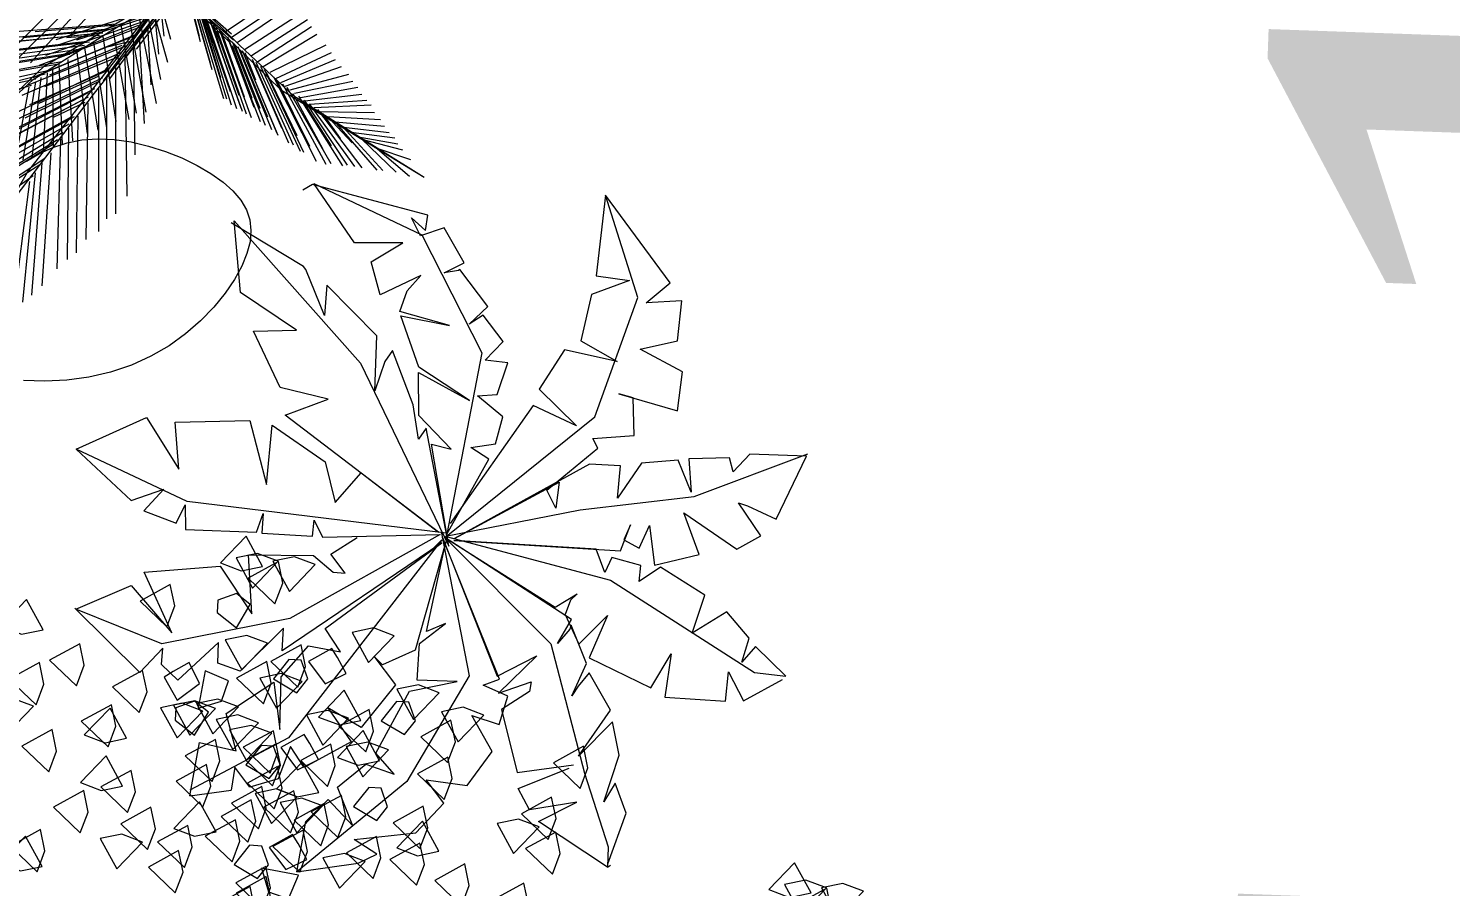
# Model space of a CAD drawing. Header units: metres. Extents: x 2 to 659295185, y -28 to 1124222152.
# Drawn here: x 658249.57 to 658250.315, y 1124154.605 to 1124155.054 of the extents above; entities that cross this region are included whole.
import ezdxf

# ---------------------------------------------------------------- set-up
doc = ezdxf.new("R2010")
doc.units = ezdxf.units.M
doc.header["$MEASUREMENT"] = 0
doc.linetypes.add('0', pattern=[0])
doc.layers.get('0').update_dxf_attribs({"linetype": 'CONTINUOUS'})
doc.layers.add('DPIC_Cotas', color=7, linetype='CONTINUOUS')
doc.layers.add('DPIC_Poligonal P1', color=7, linetype='CONTINUOUS', lineweight=50, true_color=0x46387c)
doc.styles.add('TextBookAntig', font='ANTQUAB.TTF', dxfattribs={"height": 3})

# ---------------------------------------------------------------- blocks, each defined once
blk = doc.blocks.new('JUNIPER1')
at = {"color": 104, "linetype": 'Continuous', "lineweight": 0}
for p, q in [((0.1097, -0.0181), (0.1533, 0.1193)), ((0.126, -0.0208), (0.1681, 0.1114)), ((0.1412, -0.0221), (0.1836, 0.1122)), ((0.1612, -0.0236), (0.2043, 0.1024)), ((0.1794, -0.0246), (0.2227, 0.1012)), ((0.1969, -0.0265), (0.2376, 0.0954)), ((0.2117, -0.0274), (0.2556, 0.0898)), ((0.2299, -0.0275), (0.2829, 0.0847)), ((0.2463, -0.0308), (0.301, 0.0791)), ((0.259, -0.0307), (0.3159, 0.0733)), ((0.2702, -0.0306), (0.3341, 0.0699)), ((0.2829, -0.0304), (0.3554, 0.0667)), ((0.2939, -0.0301), (0.3703, 0.0609)), ((0.308, -0.0296), (0.3854, 0.0574)), ((0.3191, -0.0292), (0.4003, 0.0516)), ((0.3314, -0.0285), (0.4154, 0.048)), ((0.3422, -0.028), (0.4277, 0.0465)), ((0.3562, -0.0272), (0.4424, 0.0385)), ((0.3746, -0.0258), (0.4606, 0.0351)), ((0.3929, -0.0245), (0.4755, 0.0294)), ((0.4125, -0.0228), (0.4906, 0.0258)), ((0.4309, -0.0211), (0.5059, 0.0244)), ((0.4476, -0.0195), (0.5177, 0.0185)), ((0.458, -0.0184), (0.5328, 0.0149)), ((0.4865, -0.0154), (0.5571, 0.0097)), ((-0.0343, -0.0214), (-0.0318, -0.2283)), ((-0.0343, -0.0214), (-0.0277, -0.144)), ((-0.0299, -0.021), (-0.0209, -0.2482)), ((-0.0223, -0.0098), (-0.0133, -0.2369)), ((-0.0161, -0.0065), (-0.0151, -0.1794)), ((-0.004, -0.0088), (0.1219, -0.0156)), ((0.0061, -0.0158), (0.132, -0.0226)), ((0.0085, -0.0195), (0.1259, -0.0305)), ((0.0142, -0.0154), (0.082, -0.0659)), ((0.024, -0.021), (0.0737, -0.0595)), ((0.0247, -0.0165), (0.1348, -0.0958)), ((0.0292, -0.0189), (0.1244, -0.0873)), ((0.0324, -0.0173), (0.1891, -0.1267)), ((0.0402, -0.0181), (0.194, -0.1232)), ((0.0422, -0.0165), (0.1589, -0.098)), ((0.0504, -0.0191), (0.2091, -0.1267)), ((0.059, -0.02), (0.2216, -0.1261)), ((0.0641, -0.0261), (0.1911, -0.1071)), ((0.0697, -0.0204), (0.228, -0.1195)), ((0.071, -0.0212), (0.2342, -0.1233)), ((0.0731, -0.0214), (0.18, -0.0898)), ((0.0821, -0.0234), (0.1225, -0.0534)), ((0.0864, -0.0227), (0.2435, -0.1228)), ((0.0965, -0.0235), (0.2559, -0.1221)), ((0.1023, -0.024), (0.2198, -0.0984)), ((0.1185, -0.0253), (0.2749, -0.1168)), ((0.12, -0.025), (0.2473, -0.1024)), ((0.132, -0.0263), (0.2874, -0.1162)), ((0.1376, -0.0277), (0.258, -0.0965)), ((0.1471, -0.0273), (0.3029, -0.1154)), ((0.1588, -0.028), (0.3153, -0.1147)), ((0.1655, -0.028), (0.216, -0.0576)), ((0.35, -0.0275), (0.4915, -0.0633)), ((0.3626, -0.0277), (0.4212, -0.045)), ((0.3887, -0.0282), (0.4455, -0.0363)), ((0.3901, -0.0247), (0.5176, -0.0489)), ((0.4097, -0.023), (0.5275, -0.0419)), ((0.455, -0.0187), (0.5505, -0.0276)), ((0.4925, -0.0147), (0.5761, -0.0176)), ((-0.0299, -0.0537), (0.0327, -0.0997)), ((0.0942, -0.0299), (0.2092, -0.1026)), ((0.1371, -0.033), (0.2332, -0.0906)), ((0.1575, -0.032), (0.2805, -0.1007)), ((0.1675, -0.0333), (0.3196, -0.1165)), ((0.1853, -0.0293), (0.3461, -0.1153)), ((0.1879, -0.0322), (0.316, -0.1006)), ((0.195, -0.0297), (0.3556, -0.1127)), ((0.2066, -0.0301), (0.3741, -0.1139)), ((0.2163, -0.0303), (0.3805, -0.1114)), ((0.2234, -0.0322), (0.3497, -0.0936)), ((0.2407, -0.0308), (0.4115, -0.1098)), ((0.2497, -0.0317), (0.3825, -0.0948)), ((0.2631, -0.0307), (0.4308, -0.1023)), ((0.2742, -0.0306), (0.4376, -0.0954)), ((0.2914, -0.0332), (0.4072, -0.0825)), ((0.3034, -0.0298), (0.4587, -0.0845)), ((0.3151, -0.032), (0.4165, -0.0673)), ((0.3176, -0.0293), (0.4655, -0.0777)), ((0.33, -0.0286), (0.4785, -0.0705)), ((-0.0281, -0.0685), (-0.1455, -0.2424)), ((-0.028, -0.082), (-0.1403, -0.2554)), ((-0.1191, -0.0813), (-0.1293, -0.2234)), ((-0.0419, -0.0828), (0.0672, -0.175)), ((-0.0371, -0.0707), (0.0563, -0.1389)), ((-0.0196, -0.0647), (0.0184, -0.103)), ((-0.0196, -0.0833), (0.0322, -0.1377)), ((-0.1585, -0.1119), (-0.1892, -0.3778)), ((-0.1422, -0.0988), (-0.1569, -0.3102)), ((-0.0279, -0.0999), (-0.1427, -0.2797)), ((-0.0257, -0.0874), (-0.1132, -0.2171)), ((-0.0482, -0.1004), (0.09, -0.2179)), ((-0.0195, -0.1078), (0.0585, -0.1953)), ((-0.1816, -0.1314), (-0.2214, -0.4694)), ((-0.0279, -0.115), (-0.1402, -0.3035)), ((-0.0277, -0.1361), (-0.1348, -0.3301)), ((-0.0268, -0.1345), (-0.1309, -0.3226)), ((-0.0348, -0.118), (-0.1202, -0.2672)), ((-0.0276, -0.1398), (-0.0998, -0.2652)), ((-0.0627, -0.1386), (0.071, -0.2576)), ((-0.0545, -0.1207), (0.0844, -0.2443)), ((-0.0201, -0.1338), (0.0961, -0.2638)), ((-0.0765, -0.1603), (-0.2231, -0.2991)), ((-0.0707, -0.1429), (-0.2191, -0.2803)), ((-0.0849, -0.1701), (-0.1998, -0.2802)), ((-0.0739, -0.1488), (-0.1881, -0.2558)), ((-0.0274, -0.1631), (-0.1329, -0.3479)), ((-0.0355, -0.1699), (-0.1119, -0.3059)), ((-0.0689, -0.156), (0.067, -0.2764)), ((-0.0288, -0.1545), (-0.0615, -0.1972)), ((-0.0202, -0.1526), (0.1203, -0.3246)), ((-0.0895, -0.1814), (-0.2296, -0.3184)), ((-0.0809, -0.1738), (-0.2263, -0.3142)), ((-0.083, -0.1817), (-0.1317, -0.2262)), ((-0.0271, -0.181), (-0.1304, -0.3718)), ((-0.0269, -0.1913), (-0.1052, -0.33)), ((-0.0767, -0.1789), (0.0496, -0.2959)), ((-0.0198, -0.1798), (0.1585, -0.3991)), ((-0.0906, -0.2045), (-0.2366, -0.3504)), ((-0.0941, -0.2159), (-0.2366, -0.3631)), ((-0.0947, -0.2061), (-0.2109, -0.3224)), ((-0.0263, -0.22), (-0.1209, -0.4129)), ((-0.0256, -0.2233), (-0.1064, -0.3771)), ((-0.0912, -0.2198), (0.0314, -0.3318)), ((-0.0836, -0.2), (0.0425, -0.3171)), ((-0.0183, -0.2115), (0.1629, -0.4408)), ((-0.0983, -0.2294), (-0.2438, -0.3843)), ((-0.1015, -0.2408), (-0.243, -0.3932)), ((-0.1058, -0.2483), (-0.2136, -0.366)), ((-0.0256, -0.2442), (-0.1183, -0.4368)), ((-0.0266, -0.2531), (-0.0974, -0.4034)), ((-0.0968, -0.2369), (0.0196, -0.3502)), ((-0.0335, -0.2464), (-0.0934, -0.3634)), ((-0.0195, -0.2389), (0.1549, -0.4596)), ((-0.1097, -0.2695), (-0.251, -0.4309)), ((-0.1135, -0.2797), (-0.2252, -0.4043)), ((-0.0248, -0.2712), (-0.1152, -0.4665)), ((-0.1114, -0.2761), (-0.0065, -0.3984)), ((-0.1027, -0.2584), (0.0053, -0.38)), ((-0.019, -0.2658), (0.1581, -0.4894)), ((-0.1165, -0.2961), (-0.2487, -0.4577)), ((-0.12, -0.3094), (-0.2432, -0.4693)), ((-0.1187, -0.3047), (-0.0271, -0.4329)), ((-0.1153, -0.2913), (-0.0176, -0.4131)), ((-0.0295, -0.3028), (-0.1143, -0.4965)), ((-0.024, -0.2922), (-0.1126, -0.4903)), ((-0.0293, -0.2855), (-0.0996, -0.4407)), ((-0.0231, -0.3047), (-0.0537, -0.367)), ((-0.018, -0.3015), (0.1485, -0.5174)), ((-0.1283, -0.3284), (-0.2193, -0.44)), ((-0.1256, -0.333), (-0.0485, -0.4712)), ((-0.1225, -0.3197), (-0.0374, -0.4565)), ((-0.022, -0.3402), (-0.109, -0.5471)), ((-0.0168, -0.3342), (0.1495, -0.5504)), ((-0.1282, -0.3444), (-0.2377, -0.5001)), ((-0.1295, -0.35), (-0.0572, -0.4873)), ((-0.0211, -0.358), (-0.1043, -0.5677)), ((-0.0253, -0.3419), (-0.0945, -0.5069)), ((-0.0168, -0.3649), (0.1443, -0.572)), ((-0.02, -0.379), (-0.1033, -0.6007)), ((-0.0189, -0.3969), (-0.0992, -0.6154)), ((-0.0158, -0.3915), (0.1397, -0.5995)), ((-0.0203, -0.4082), (-0.0808, -0.5772)), ((-0.0134, -0.4253), (0.137, -0.6449)), ((-0.0161, -0.4418), (-0.0928, -0.6749)), ((-0.0153, -0.4522), (0.1324, -0.6724)), ((-0.016, -0.4576), (-0.0778, -0.6369)), ((-0.0134, -0.4761), (0.1271, -0.694)), ((-0.0128, -0.4836), (-0.0805, -0.7188)), ((-0.0117, -0.497), (0.1253, -0.7242))]:
    blk.add_line(p, q, dxfattribs=at)
at = {"color": 100, "linetype": 'Continuous', "lineweight": 0}
blk.add_line((-0.0117, -0.0061), (-0.0087, -0.1578), dxfattribs=at)
for points in [[(-0.1903, -0.712), (-0.1323, -0.3326), (-0.0723, -0.1638), (-0.0041, 0.0147)], [(-0.1903, -0.712), (-0.1314, -0.2984), (-0.0137, 0.0118)], [(0.0715, -1.1438), (-0.0263, -0.4843), (-0.0283, -0.0046)], [(0.0715, -1.1438), (-0.0145, -0.5396), (-0.0194, -0.2779), (-0.0201, -0.0019)], [(0.6008, -0.0017), (0.296, -0.0356), (0.1483, -0.0232), (-0.0096, -0.0064)], [(0.6008, -0.0017), (0.27, -0.042), (-0.004, -0.0135)]]:
    blk.add_lwpolyline(points, dxfattribs=at)
blk = doc.blocks.new('PIEDRA5')
at = {"color": 42, "linetype": '0', "lineweight": 0}
blk.add_lwpolyline([(0.1334, 0.2812), (0.1443, 0.3089), (0.1577, 0.3351), (0.174, 0.3598), (0.1936, 0.3829), (0.2167, 0.4042), (0.2435, 0.4235), (0.2733, 0.4407), (0.3053, 0.4557), (0.3385, 0.4682), (0.3722, 0.4783), (0.4053, 0.4856), (0.4371, 0.4901), (0.4667, 0.4917), (0.4932, 0.4901), (0.5168, 0.4853), (0.5374, 0.4772), (0.5552, 0.4656), (0.5703, 0.4506), (0.5827, 0.4319), (0.5926, 0.4095), (0.6, 0.3833), (0.605, 0.3534), (0.6074, 0.3202), (0.6069, 0.2845), (0.6031, 0.2469), (0.5958, 0.2081), (0.5848, 0.1689), (0.5696, 0.1298), (0.55, 0.0917), (0.5259, 0.055), (0.498, 0.0204), (0.4672, -0.0116), (0.4344, -0.0406), (0.4003, -0.0661)], dxfattribs=at)
blk = doc.blocks.new('ARREGLO8')
at = {"color": 40, "linetype": 'Continuous', "lineweight": 0}
for points in [[(-0.34971, 0.23513), (-0.34725, 0.26092), (-0.36199, 0.25623), (-0.37181, 0.24451)], [(-0.30798, 0.23977), (-0.30553, 0.26556), (-0.32026, 0.26087), (-0.33009, 0.24915)], [(-0.2848, 0.16551), (-0.28235, 0.1913), (-0.29708, 0.18661), (-0.30691, 0.17489)], [(-0.30644, 0.15133), (-0.30398, 0.17712), (-0.31872, 0.17243), (-0.32854, 0.16071)], [(-0.31526, 0.12266), (-0.29806, 0.12266), (-0.30052, 0.14141), (-0.3128, 0.14141), (-0.32017, 0.12969)], [(-0.27682, 0.10183), (-0.27437, 0.12761), (-0.2891, 0.12293), (-0.29893, 0.1112)], [(-0.26497, 0.09589), (-0.26252, 0.12168), (-0.27726, 0.11699), (-0.28708, 0.10527)], [(-0.24128, 0.09589), (-0.23882, 0.12168), (-0.25356, 0.11699), (-0.26338, 0.10527)], [(-0.19981, 0.09589), (-0.19736, 0.12168), (-0.21209, 0.11699), (-0.22192, 0.10527)], [(-0.31612, 0.06431), (-0.29893, 0.05728), (-0.29402, 0.07604), (-0.30875, 0.08307), (-0.31366, 0.07135)], [(-0.26497, 0.05438), (-0.26252, 0.08017), (-0.27726, 0.07548), (-0.28708, 0.06376)], [(-0.2472, 0.05438), (-0.24475, 0.08017), (-0.25948, 0.07548), (-0.26931, 0.06376)], [(-0.23536, 0.05438), (-0.2329, 0.08017), (-0.24764, 0.07548), (-0.25746, 0.06376)], [(-0.21758, 0.05438), (-0.21513, 0.08017), (-0.22986, 0.07548), (-0.23969, 0.06376)], [(-0.28275, 0.03659), (-0.28029, 0.06238), (-0.29503, 0.05769), (-0.30485, 0.04597)], [(-0.27687, 0.04359), (-0.27441, 0.06938), (-0.28915, 0.0647), (-0.29897, 0.05297)], [(-0.29156, 0.04556), (-0.27437, 0.04556), (-0.27682, 0.06431), (-0.2891, 0.06431), (-0.29647, 0.05259)], [(-0.17612, 0.03659), (-0.17366, 0.06238), (-0.1884, 0.05769), (-0.19822, 0.04597)], [(-0.19389, 0.03066), (-0.19143, 0.05645), (-0.20617, 0.05176), (-0.21599, 0.04004)], [(-0.37752, -0.03406), (-0.37507, -0.00827), (-0.3898, -0.01296), (-0.39963, -0.02468)], [(-0.16778, -0.04137), (-0.16532, -0.01558), (-0.18006, -0.02027), (-0.18988, -0.03199)], [(-0.25909, -0.06123), (-0.25664, -0.03544), (-0.27138, -0.04013), (-0.2812, -0.05185)], [(-0.18745, -0.08511), (-0.18499, -0.05932), (-0.19973, -0.06401), (-0.20955, -0.07573)]]:
    blk.add_lwpolyline(points, close=True, dxfattribs=at)
at = {"color": 3, "linetype": 'Continuous', "lineweight": 0}
for points in [[(-0.40878, 0.21305), (-0.40632, 0.23884), (-0.42106, 0.23415), (-0.43088, 0.22242)], [(-0.23675, 0.12236), (-0.22447, 0.09892), (-0.21464, 0.11298), (-0.21956, 0.12705)], [(-0.23184, 0.08251), (-0.21464, 0.08251), (-0.2171, 0.10126), (-0.22938, 0.10126), (-0.23675, 0.08954)], [(-0.2186, -0.03482), (-0.19281, -0.03727), (-0.19749, -0.02254), (-0.20922, -0.01271)], [(-0.12773, -0.04816), (-0.12527, -0.02238), (-0.14001, -0.02706), (-0.14983, -0.03879)], [(-0.22685, -0.06346), (-0.22439, -0.03767), (-0.23913, -0.04235), (-0.24895, -0.05408)], [(-0.31816, -0.08331), (-0.31571, -0.05752), (-0.33044, -0.06221), (-0.34027, -0.07394)], [(-0.24652, -0.1072), (-0.24406, -0.08141), (-0.2588, -0.0861), (-0.26862, -0.09782)]]:
    blk.add_lwpolyline(points, close=True, dxfattribs=at)
at = {"color": 104, "linetype": 'Continuous', "lineweight": 0}
for points in [[(-0.36705, 0.21769), (-0.3646, 0.24348), (-0.37933, 0.23879), (-0.38916, 0.22707)], [(-0.29288, 0.19912), (-0.29042, 0.22491), (-0.30516, 0.22022), (-0.31498, 0.2085)], [(-0.32002, 0.16664), (-0.29423, 0.16418), (-0.29892, 0.17892), (-0.31065, 0.18874)], [(-0.34387, 0.14343), (-0.34142, 0.16922), (-0.35615, 0.16453), (-0.36598, 0.15281)], [(-0.2697, 0.13879), (-0.26724, 0.16458), (-0.28198, 0.15989), (-0.2918, 0.14816)], [(-0.36551, 0.12925), (-0.36305, 0.15504), (-0.37779, 0.15035), (-0.38761, 0.13863)], [(-0.37432, 0.10057), (-0.35713, 0.10057), (-0.35959, 0.11933), (-0.37187, 0.11933), (-0.37924, 0.10761)], [(-0.2564, 0.10126), (-0.23921, 0.09423), (-0.23429, 0.11298), (-0.24903, 0.12002), (-0.25394, 0.10829)], [(-0.34391, 0.09499), (-0.31812, 0.09253), (-0.32281, 0.10727), (-0.33453, 0.1171)], [(-0.20525, 0.09133), (-0.2028, 0.11712), (-0.21753, 0.11243), (-0.22736, 0.10071)], [(-0.18748, 0.09133), (-0.18502, 0.11712), (-0.19976, 0.11243), (-0.20959, 0.10071)], [(-0.33589, 0.07974), (-0.33344, 0.10553), (-0.34817, 0.10084), (-0.358, 0.08912)], [(-0.30035, 0.07381), (-0.29789, 0.0996), (-0.31263, 0.09491), (-0.32245, 0.08319)], [(-0.25888, 0.07381), (-0.25643, 0.0996), (-0.27116, 0.09491), (-0.28099, 0.08319)], [(-0.30017, 0.07532), (-0.27438, 0.07287), (-0.27907, 0.0876), (-0.29079, 0.09743)], [(-0.35783, 0.06717), (-0.33204, 0.06472), (-0.33673, 0.07946), (-0.34845, 0.08928)], [(-0.37519, 0.04223), (-0.358, 0.03519), (-0.35308, 0.05395), (-0.36782, 0.06098), (-0.37273, 0.04926)], [(-0.23407, 0.03627), (-0.20828, 0.03381), (-0.21297, 0.04855), (-0.22469, 0.05837)], [(-0.34182, 0.0145), (-0.33936, 0.04029), (-0.3541, 0.0356), (-0.36392, 0.02388)], [(-0.35063, 0.02347), (-0.33344, 0.02347), (-0.33589, 0.04223), (-0.34817, 0.04223), (-0.35554, 0.03051)], [(-0.23519, 0.0145), (-0.23273, 0.04029), (-0.24747, 0.0356), (-0.25729, 0.02388)], [(-0.25296, 0.00857), (-0.2505, 0.03436), (-0.26524, 0.02967), (-0.27506, 0.01795)], [(-0.3178, 0.00289), (-0.31534, 0.02868), (-0.33008, 0.02399), (-0.33991, 0.01227)], [(-0.18779, 0.00264), (-0.18534, 0.02843), (-0.20008, 0.02374), (-0.2099, 0.01202)], [(-0.19937, -0.02428), (-0.19692, 0.00151), (-0.21165, -0.00318), (-0.22148, -0.0149)], [(-0.13969, -0.04409), (-0.1139, -0.04654), (-0.11859, -0.03181), (-0.13032, -0.02198)], [(-0.3996, -0.05336), (-0.37381, -0.05582), (-0.3785, -0.04108), (-0.39022, -0.03126)], [(-0.24644, -0.05336), (-0.22065, -0.05582), (-0.22534, -0.04108), (-0.23706, -0.03126)], [(-0.2187, -0.12112), (-0.21625, -0.09533), (-0.23098, -0.10002), (-0.24081, -0.11174)], [(-0.26965, -0.14608), (-0.24386, -0.14854), (-0.24855, -0.1338), (-0.26027, -0.12398)]]:
    blk.add_lwpolyline(points, close=True, dxfattribs=at)
at = {"color": 213, "linetype": 'Continuous', "lineweight": 0}
for points in [[(-0.34172, 0.23067), (-0.36751, 0.23312), (-0.36282, 0.21838), (-0.3511, 0.20856)], [(-0.37885, 0.15185), (-0.40464, 0.15431), (-0.39995, 0.13957), (-0.38823, 0.12975)], [(-0.24735, 0.15031), (-0.27313, 0.15277), (-0.26845, 0.13803), (-0.25672, 0.1282)], [(-0.3718, 0.11769), (-0.39759, 0.12015), (-0.3929, 0.10541), (-0.38118, 0.09559)], [(-0.31851, 0.11477), (-0.3443, 0.11722), (-0.33961, 0.10249), (-0.32789, 0.09266)], [(-0.25921, 0.10292), (-0.285, 0.10537), (-0.28031, 0.09064), (-0.26858, 0.08081)], [(-0.31851, 0.07922), (-0.3443, 0.08168), (-0.33961, 0.06694), (-0.32789, 0.05712)], [(-0.25328, 0.08515), (-0.27907, 0.0876), (-0.27438, 0.07287), (-0.26265, 0.06304)], [(-0.38349, 0.06841), (-0.40928, 0.07086), (-0.40459, 0.05613), (-0.39287, 0.0463)], [(-0.31851, 0.03776), (-0.3443, 0.04021), (-0.33961, 0.02547), (-0.32789, 0.01565)], [(-0.277, 0.04368), (-0.30279, 0.04614), (-0.2981, 0.0314), (-0.28638, 0.02157)], [(-0.277, 0.03183), (-0.30279, 0.03429), (-0.2981, 0.01955), (-0.28638, 0.00973)], [(-0.16139, 0.01994), (-0.18718, 0.0224), (-0.18249, 0.00766), (-0.17077, -0.00216)], [(-0.277, 0.01406), (-0.30279, 0.01652), (-0.2981, 0.00178), (-0.28638, -0.00805)], [(-0.32444, 0.00221), (-0.35023, 0.00467), (-0.34554, -0.01007), (-0.33382, -0.01989)], [(-0.30803, -0.01744), (-0.28459, -0.00516), (-0.29865, 0.00467), (-0.31272, -0.00024)], [(-0.26621, 0.00217), (-0.292, 0.00462), (-0.28731, -0.01011), (-0.27559, -0.01994)], [(-0.26818, -0.01252), (-0.26818, 0.00467), (-0.28693, 0.00221), (-0.28693, -0.01007), (-0.27521, -0.01744)], [(-0.38813, -0.00577), (-0.41392, -0.00331), (-0.40923, -0.01805), (-0.39751, -0.02787)], [(-0.25921, -0.00371), (-0.285, -0.00126), (-0.28031, -0.01599), (-0.26858, -0.02582)], [(-0.34527, -0.03622), (-0.34527, -0.01903), (-0.36403, -0.02148), (-0.36403, -0.03376), (-0.35231, -0.04113)], [(-0.28693, -0.03709), (-0.2799, -0.01989), (-0.29865, -0.01498), (-0.30569, -0.02972), (-0.29397, -0.03463)], [(-0.37395, -0.0274), (-0.39974, -0.02495), (-0.39505, -0.03968), (-0.38333, -0.04951)], [(-0.18856, -0.09849), (-0.21435, -0.09603), (-0.20966, -0.11077), (-0.19794, -0.12059)]]:
    blk.add_lwpolyline(points, close=True, dxfattribs=at)

msp = doc.modelspace()

# ---------------------------------------------------------------- linework, layer by layer
at = {"layer": 'DPIC_Poligonal P1', "color": 3, "lineweight": 0}
for p, q in [((658249.71891, 1124154.9726), (658249.7139, 1124154.96967)), ((658249.77936, 1124154.9565), (658249.71891, 1124154.9726)), ((658249.74086, 1124154.94211), (658249.71968, 1124154.97318)), ((658249.71968, 1124154.97318), (658249.77626, 1124154.94629)), ((658249.87238, 1124154.96707), (658249.86741, 1124154.92469)), ((658249.90633, 1124154.92107), (658249.87238, 1124154.96707)), ((658249.88927, 1124154.91336), (658249.87238, 1124154.96707)), ((658249.68113, 1124154.91598), (658249.67785, 1124154.95365)), ((658249.67785, 1124154.95365), (658249.7441, 1124154.87909)), ((658249.77072, 1124154.95518), (658249.77813, 1124154.94859)), ((658249.77549, 1124154.94571), (658249.77072, 1124154.95518)), ((658249.77813, 1124154.94859), (658249.77936, 1124154.9565)), ((658249.71413, 1124154.92968), (658249.67632, 1124154.95248)), ((658249.78796, 1124154.94994), (658249.77549, 1124154.94571)), ((658249.77626, 1124154.94629), (658249.80753, 1124154.88447)), ((658249.79828, 1124154.93158), (658249.78796, 1124154.94994)), ((658249.76617, 1124154.94212), (658249.74086, 1124154.94211)), ((658249.74961, 1124154.93217), (658249.76617, 1124154.94212)), ((658249.75435, 1124154.91481), (658249.74961, 1124154.93217)), ((658249.78784, 1124154.92628), (658249.79828, 1124154.93158)), ((658249.71539, 1124154.92802), (658249.71413, 1124154.92968)), ((658249.72518, 1124154.90401), (658249.71539, 1124154.92802)), ((658249.77565, 1124154.92487), (658249.75435, 1124154.91481)), ((658249.7685, 1124154.91682), (658249.77565, 1124154.92487)), ((658249.7953, 1124154.92757), (658249.78784, 1124154.92628)), ((658249.79606, 1124154.92815), (658249.7953, 1124154.92757)), ((658249.81078, 1124154.90877), (658249.79606, 1124154.92815)), ((658249.86741, 1124154.92469), (658249.88492, 1124154.92227)), ((658249.7105, 1124154.89636), (658249.68113, 1124154.91598)), ((658249.72644, 1124154.91982), (658249.72518, 1124154.90401)), ((658249.75255, 1124154.89337), (658249.72644, 1124154.91982)), ((658249.76463, 1124154.90603), (658249.7685, 1124154.91682)), ((658249.88492, 1124154.92227), (658249.86507, 1124154.91506)), ((658249.89375, 1124154.91064), (658249.90633, 1124154.92107)), ((658249.80092, 1124154.89953), (658249.81078, 1124154.90877)), ((658249.86507, 1124154.91506), (658249.85945, 1124154.89071)), ((658249.86679, 1124154.85088), (658249.88927, 1124154.91336)), ((658249.91229, 1124154.91163), (658249.89375, 1124154.91064)), ((658249.91007, 1124154.89073), (658249.91229, 1124154.91163)), ((658249.79067, 1124154.89874), (658249.76463, 1124154.90603)), ((658249.76513, 1124154.90379), (658249.79067, 1124154.89874)), ((658249.77465, 1124154.87697), (658249.76513, 1124154.90379)), ((658249.80822, 1124154.9042), (658249.80092, 1124154.89953)), ((658249.81873, 1124154.89036), (658249.80822, 1124154.9042)), ((658249.68798, 1124154.89585), (658249.7105, 1124154.89636)), ((658249.70197, 1124154.86631), (658249.68798, 1124154.89585)), ((658249.75148, 1124154.86461), (658249.75255, 1124154.89337)), ((658249.80929, 1124154.88057), (658249.81873, 1124154.89036)), ((658249.85945, 1124154.89071), (658249.87853, 1124154.87988)), ((658249.8905, 1124154.88635), (658249.91007, 1124154.89073)), ((658249.91279, 1124154.87446), (658249.8905, 1124154.88635)), ((658249.7441, 1124154.87909), (658249.79036, 1124154.78324)), ((658249.75672, 1124154.87994), (658249.75148, 1124154.86461)), ((658249.76081, 1124154.88567), (658249.75672, 1124154.87994)), ((658249.77159, 1124154.85718), (658249.76081, 1124154.88567)), ((658249.80753, 1124154.88447), (658249.78929, 1124154.78942)), ((658249.82122, 1124154.87915), (658249.80929, 1124154.88057)), ((658249.81563, 1124154.86268), (658249.82122, 1124154.87915)), ((658249.85096, 1124154.88601), (658249.83766, 1124154.86543)), ((658249.87853, 1124154.87988), (658249.85096, 1124154.88601)), ((658249.77461, 1124154.85161), (658249.77438, 1124154.87414)), ((658249.77438, 1124154.87414), (658249.80114, 1124154.85954)), ((658249.80114, 1124154.85954), (658249.77465, 1124154.87697)), ((658249.91015, 1124154.85412), (658249.91279, 1124154.87446)), ((658249.72716, 1124154.86012), (658249.70197, 1124154.86631)), ((658249.83766, 1124154.86543), (658249.85712, 1124154.84616)), ((658249.70461, 1124154.85172), (658249.72716, 1124154.86012)), ((658249.77438, 1124154.83922), (658249.77159, 1124154.85718)), ((658249.83448, 1124154.85691), (658249.79101, 1124154.79509)), ((658249.80539, 1124154.86189), (658249.81563, 1124154.86268)), ((658249.81854, 1124154.85092), (658249.80539, 1124154.86189)), ((658249.85712, 1124154.84616), (658249.83448, 1124154.85691)), ((658249.87929, 1124154.86299), (658249.91015, 1124154.85412)), ((658249.8869, 1124154.86091), (658249.87929, 1124154.86299)), ((658249.8874, 1124154.84121), (658249.8869, 1124154.86091)), ((658249.59507, 1124154.83403), (658249.63189, 1124154.85064)), ((658249.63189, 1124154.85064), (658249.64894, 1124154.82342)), ((658249.64703, 1124154.84817), (658249.68614, 1124154.84905)), ((658249.68614, 1124154.84905), (658249.69478, 1124154.81545)), ((658249.78489, 1124154.79044), (658249.70461, 1124154.85172)), ((658249.79162, 1124154.83397), (658249.77461, 1124154.85161)), ((658249.78894, 1124154.78828), (658249.86679, 1124154.85088)), ((658249.81483, 1124154.83675), (658249.81854, 1124154.85092)), ((658249.64894, 1124154.82342), (658249.64703, 1124154.84817)), ((658249.69478, 1124154.81545), (658249.69772, 1124154.8465)), ((658249.69772, 1124154.8465), (658249.72548, 1124154.82741)), ((658249.77847, 1124154.84494), (658249.77438, 1124154.83922)), ((658249.79036, 1124154.78324), (658249.77847, 1124154.84494)), ((658249.59507, 1124154.83403), (658249.62397, 1124154.80708)), ((658249.65326, 1124154.80662), (658249.59507, 1124154.83403)), ((658249.79036, 1124154.78324), (658249.78122, 1124154.83655)), ((658249.78122, 1124154.83655), (658249.79162, 1124154.83397)), ((658249.80187, 1124154.83477), (658249.81483, 1124154.83675)), ((658249.81124, 1124154.82878), (658249.80187, 1124154.83477)), ((658249.84163, 1124154.81257), (658249.86832, 1124154.83458)), ((658249.86572, 1124154.83959), (658249.8874, 1124154.84121)), ((658249.86832, 1124154.83458), (658249.86572, 1124154.83959)), ((658249.72548, 1124154.82741), (658249.73079, 1124154.80612)), ((658249.78929, 1124154.78942), (658249.81124, 1124154.82878)), ((658249.89122, 1124154.82665), (658249.8786, 1124154.80833)), ((658249.91053, 1124154.82821), (658249.89122, 1124154.82665)), ((658249.91722, 1124154.81146), (658249.91053, 1124154.82821)), ((658249.93737, 1124154.82938), (658249.91603, 1124154.8289)), ((658249.91603, 1124154.8289), (658249.91722, 1124154.81146)), ((658249.9189, 1124154.80925), (658249.97832, 1124154.83155)), ((658249.93928, 1124154.8221), (658249.93737, 1124154.82938)), ((658249.94796, 1124154.83131), (658249.93928, 1124154.8221)), ((658249.97766, 1124154.83029), (658249.94796, 1124154.83131)), ((658249.96176, 1124154.79726), (658249.97766, 1124154.83029)), ((658249.73079, 1124154.80612), (658249.74433, 1124154.82164)), ((658249.74433, 1124154.82164), (658249.78489, 1124154.79044)), ((658249.86396, 1124154.82603), (658249.79334, 1124154.78725)), ((658249.88021, 1124154.82527), (658249.86396, 1124154.82603)), ((658249.8786, 1124154.80833), (658249.88021, 1124154.82527)), ((658249.62397, 1124154.80708), (658249.6411, 1124154.8131)), ((658249.6411, 1124154.8131), (658249.63054, 1124154.8016)), ((658249.79334, 1124154.78725), (658249.84817, 1124154.81666)), ((658249.84641, 1124154.8031), (658249.84163, 1124154.81257)), ((658249.84817, 1124154.81666), (658249.84641, 1124154.8031)), ((658249.64744, 1124154.79522), (658249.65215, 1124154.8049)), ((658249.65215, 1124154.8049), (658249.65234, 1124154.79195)), ((658249.78887, 1124154.78997), (658249.65326, 1124154.80662)), ((658249.8591, 1124154.80226), (658249.9189, 1124154.80925)), ((658249.94199, 1124154.80582), (658249.94681, 1124154.80424)), ((658249.95384, 1124154.78863), (658249.94199, 1124154.80582)), ((658249.94681, 1124154.80424), (658249.96176, 1124154.79726)), ((658249.63054, 1124154.8016), (658249.64744, 1124154.79522)), ((658249.68958, 1124154.79054), (658249.69309, 1124154.8002)), ((658249.69309, 1124154.8002), (658249.69237, 1124154.79004)), ((658249.71894, 1124154.78839), (658249.71974, 1124154.79686)), ((658249.71974, 1124154.79686), (658249.7241, 1124154.78794)), ((658249.78776, 1124154.78825), (658249.8591, 1124154.80226)), ((658249.91335, 1124154.80067), (658249.94111, 1124154.78158)), ((658249.92146, 1124154.77888), (658249.91335, 1124154.80067)), ((658249.65234, 1124154.79195), (658249.68958, 1124154.79054)), ((658249.69237, 1124154.79004), (658249.71894, 1124154.78839)), ((658249.78573, 1124154.78933), (658249.70705, 1124154.7453)), ((658249.7241, 1124154.78794), (658249.78573, 1124154.78933)), ((658249.7865, 1124154.78992), (658249.80094, 1124154.71532)), ((658249.88024, 1124154.78077), (658249.88556, 1124154.79441)), ((658249.88556, 1124154.79441), (658249.88196, 1124154.78644)), ((658249.89007, 1124154.78212), (658249.89546, 1124154.79407)), ((658249.89546, 1124154.79407), (658249.89798, 1124154.77328)), ((658249.78673, 1124154.78485), (658249.70307, 1124154.72831)), ((658249.78665, 1124154.78654), (658249.70632, 1124154.68276)), ((658249.72547, 1124154.74009), (658249.78673, 1124154.78485)), ((658249.72846, 1124154.77903), (658249.7423, 1124154.78779)), ((658249.78868, 1124154.78546), (658249.77265, 1124154.72876)), ((658249.77854, 1124154.73847), (658249.78868, 1124154.78546)), ((658249.77984, 1124154.77962), (658249.78665, 1124154.78654)), ((658249.81685, 1124154.71342), (658249.78699, 1124154.78767)), ((658249.78699, 1124154.78767), (658249.81559, 1124154.71508)), ((658249.85459, 1124154.7447), (658249.78818, 1124154.7877)), ((658249.78818, 1124154.7877), (658249.84369, 1124154.73206)), ((658249.78818, 1124154.7877), (658249.84598, 1124154.75126)), ((658249.78894, 1124154.78828), (658249.875, 1124154.76544)), ((658249.793, 1124154.78612), (658249.88024, 1124154.78077)), ((658249.86755, 1124154.78161), (658249.793, 1124154.78612)), ((658249.88196, 1124154.78644), (658249.89007, 1124154.78212)), ((658249.94111, 1124154.78158), (658249.95384, 1124154.78863)), ((658249.68716, 1124154.74767), (658249.68537, 1124154.77862)), ((658249.68537, 1124154.77862), (658249.7194, 1124154.77826)), ((658249.7194, 1124154.77826), (658249.72968, 1124154.76948)), ((658249.73603, 1124154.76906), (658249.72846, 1124154.77903)), ((658249.87206, 1124154.76932), (658249.86755, 1124154.78161)), ((658249.87566, 1124154.77728), (658249.87206, 1124154.76932)), ((658249.89087, 1124154.77312), (658249.87566, 1124154.77728)), ((658249.89798, 1124154.77328), (658249.92146, 1124154.77888)), ((658249.63081, 1124154.76949), (658249.67061, 1124154.77265)), ((658249.6453, 1124154.73771), (658249.63081, 1124154.76949)), ((658249.67061, 1124154.77265), (658249.68716, 1124154.74767)), ((658249.72968, 1124154.76948), (658249.73603, 1124154.76906)), ((658249.89007, 1124154.76465), (658249.89087, 1124154.77312)), ((658249.90119, 1124154.77223), (658249.89007, 1124154.76465)), ((658249.9244, 1124154.75754), (658249.90119, 1124154.77223)), ((658249.59491, 1124154.75009), (658249.624, 1124154.76258)), ((658249.624, 1124154.76258), (658249.6453, 1124154.73771)), ((658249.875, 1124154.76544), (658249.95036, 1124154.71701)), ((658249.84598, 1124154.75126), (658249.85753, 1124154.75828)), ((658249.85413, 1124154.75483), (658249.8513, 1124154.74744)), ((658249.85753, 1124154.75828), (658249.85413, 1124154.75483)), ((658249.91779, 1124154.73768), (658249.9244, 1124154.75754)), ((658249.62844, 1124154.71705), (658249.59449, 1124154.75065)), ((658249.64002, 1124154.73196), (658249.59491, 1124154.75009)), ((658249.70705, 1124154.7453), (658249.64002, 1124154.73196)), ((658249.84725, 1124154.73214), (658249.85459, 1124154.7447)), ((658249.8513, 1124154.74744), (658249.85833, 1124154.73182)), ((658249.85833, 1124154.73182), (658249.87347, 1124154.74681)), ((658249.87347, 1124154.74681), (658249.8638, 1124154.72463)), ((658249.93587, 1124154.74879), (658249.91779, 1124154.73768)), ((658249.94757, 1124154.73497), (658249.93587, 1124154.74879)), ((658249.70372, 1124154.74016), (658249.68101, 1124154.71768)), ((658249.70307, 1124154.72831), (658249.70372, 1124154.74016)), ((658249.73354, 1124154.72788), (658249.72547, 1124154.74009)), ((658249.77487, 1124154.73219), (658249.78863, 1124154.74264)), ((658249.78863, 1124154.74264), (658249.77854, 1124154.73847)), ((658249.85363, 1124154.73961), (658249.84725, 1124154.73214)), ((658249.85432, 1124154.74187), (658249.85363, 1124154.73961)), ((658249.86235, 1124154.72178), (658249.85432, 1124154.74187)), ((658249.64052, 1124154.72972), (658249.62844, 1124154.71705)), ((658249.63972, 1124154.72125), (658249.64052, 1124154.72972)), ((658249.66965, 1124154.73263), (658249.64839, 1124154.71299)), ((658249.66935, 1124154.72192), (658249.66965, 1124154.73263)), ((658249.70249, 1124154.71478), (658249.71679, 1124154.73088)), ((658249.71679, 1124154.73088), (658249.73354, 1124154.72788)), ((658249.77376, 1124154.71301), (658249.77487, 1124154.73219)), ((658249.84369, 1124154.73206), (658249.86139, 1124154.66429)), ((658249.94378, 1124154.72249), (658249.94757, 1124154.73497)), ((658249.95093, 1124154.73054), (658249.94378, 1124154.72249)), ((658249.96678, 1124154.71505), (658249.95093, 1124154.73054)), ((658249.7556, 1124154.72105), (658249.75105, 1124154.72546)), ((658249.75105, 1124154.72546), (658249.7624, 1124154.7105)), ((658249.77265, 1124154.72876), (658249.7556, 1124154.72105)), ((658249.81559, 1124154.71508), (658249.83646, 1124154.7257)), ((658249.83646, 1124154.7257), (658249.81639, 1124154.70609)), ((658249.8638, 1124154.72463), (658249.89614, 1124154.70902)), ((658249.89614, 1124154.70902), (658249.90681, 1124154.72672)), ((658249.90681, 1124154.72672), (658249.90348, 1124154.70412)), ((658249.64839, 1124154.71299), (658249.63972, 1124154.72125)), ((658249.68101, 1124154.71768), (658249.66935, 1124154.72192)), ((658249.80094, 1124154.71532), (658249.76825, 1124154.65993)), ((658249.85481, 1124154.7047), (658249.86235, 1124154.72178)), ((658249.86376, 1124154.71674), (658249.85814, 1124154.70985)), ((658249.87492, 1124154.69727), (658249.86376, 1124154.71674)), ((658249.93522, 1124154.70202), (658249.9369, 1124154.71726)), ((658249.9369, 1124154.71726), (658249.9447, 1124154.70223)), ((658249.95036, 1124154.71701), (658249.96678, 1124154.71505)), ((658249.6737, 1124154.69554), (658249.69867, 1124154.71188)), ((658249.69867, 1124154.71188), (658249.70177, 1124154.68716)), ((658249.70177, 1124154.68716), (658249.70249, 1124154.71478)), ((658249.7624, 1124154.7105), (658249.74443, 1124154.68813)), ((658249.76967, 1124154.70729), (658249.79475, 1124154.71236)), ((658249.79475, 1124154.71236), (658249.77376, 1124154.71301)), ((658249.80828, 1124154.71041), (658249.81685, 1124154.71342)), ((658249.82121, 1124154.70451), (658249.80828, 1124154.71041)), ((658249.80828, 1124154.71041), (658249.80828, 1124154.71041)), ((658249.81639, 1124154.70609), (658249.83352, 1124154.71211)), ((658249.83352, 1124154.71211), (658249.83256, 1124154.70702)), ((658249.85814, 1124154.70985), (658249.85481, 1124154.7047)), ((658249.9447, 1124154.70223), (658249.96515, 1124154.7134)), ((658249.75216, 1124154.67478), (658249.76967, 1124154.70729)), ((658249.81673, 1124154.68976), (658249.82121, 1124154.70451)), ((658249.83256, 1124154.70702), (658249.81796, 1124154.69767)), ((658249.90348, 1124154.70412), (658249.93522, 1124154.70202)), ((658249.67894, 1124154.67594), (658249.6737, 1124154.69554)), ((658249.72696, 1124154.69843), (658249.73923, 1124154.68068)), ((658249.74443, 1124154.68813), (658249.72696, 1124154.69843)), ((658249.80228, 1124154.6945), (658249.81673, 1124154.68976)), ((658249.81302, 1124154.67559), (658249.80228, 1124154.6945)), ((658249.81796, 1124154.69767), (658249.82617, 1124154.66462)), ((658249.85821, 1124154.67323), (658249.87492, 1124154.69727)), ((658249.87599, 1124154.6911), (658249.85821, 1124154.67323)), ((658249.87955, 1124154.67372), (658249.87599, 1124154.6911)), ((658249.70632, 1124154.68276), (658249.65458, 1124154.6554)), ((658249.65473, 1124154.65236), (658249.65977, 1124154.68024)), ((658249.65977, 1124154.68024), (658249.67894, 1124154.67594)), ((658249.70731, 1124154.67827), (658249.70096, 1124154.66123)), ((658249.71453, 1124154.66717), (658249.70731, 1124154.67827)), ((658249.73923, 1124154.68068), (658249.71453, 1124154.66717)), ((658249.76175, 1124154.66373), (658249.75216, 1124154.67478)), ((658249.79998, 1124154.65783), (658249.81302, 1124154.67559)), ((658249.87156, 1124154.64931), (658249.87955, 1124154.67372)), ((658249.67814, 1124154.66747), (658249.67626, 1124154.65535)), ((658249.68613, 1124154.65695), (658249.67814, 1124154.66747)), ((658249.73201, 1124154.65686), (658249.74688, 1124154.66903)), ((658249.74688, 1124154.66903), (658249.76175, 1124154.66373)), ((658249.82617, 1124154.66462), (658249.85565, 1124154.66867)), ((658249.82656, 1124154.65618), (658249.85336, 1124154.66693)), ((658249.86139, 1124154.66429), (658249.87381, 1124154.6257)), ((658249.65473, 1124154.65236), (658249.67626, 1124154.65535)), ((658249.70096, 1124154.66123), (658249.68613, 1124154.65695)), ((658249.76825, 1124154.65993), (658249.71064, 1124154.61262)), ((658249.74003, 1124154.63676), (658249.73201, 1124154.65686)), ((658249.7785, 1124154.66073), (658249.79998, 1124154.65783)), ((658249.78775, 1124154.64854), (658249.7785, 1124154.66073)), ((658249.8326, 1124154.64505), (658249.82656, 1124154.65618)), ((658249.87744, 1124154.65902), (658249.87156, 1124154.64931)), ((658249.88329, 1124154.64338), (658249.87744, 1124154.65902)), ((658249.71541, 1124154.63902), (658249.72715, 1124154.65055)), ((658249.72715, 1124154.65055), (658249.74003, 1124154.63676)), ((658249.77303, 1124154.633), (658249.78775, 1124154.64854)), ((658249.85733, 1124154.64899), (658249.8326, 1124154.64505)), ((658249.83722, 1124154.63896), (658249.85733, 1124154.64899)), ((658249.87355, 1124154.61676), (658249.88329, 1124154.64338)), ((658249.71064, 1124154.61262), (658249.71541, 1124154.63902)), ((658249.74076, 1124154.62945), (658249.77303, 1124154.633)), ((658249.8735, 1124154.61499), (658249.83722, 1124154.63896)), ((658249.75257, 1124154.62183), (658249.74076, 1124154.62945)), ((658249.87381, 1124154.6257), (658249.8735, 1124154.61499)), ((658249.7429, 1124154.61711), (658249.75257, 1124154.62183)), ((658249.71064, 1124154.61262), (658249.7429, 1124154.61711)), ((658249.8735, 1124154.61499), (658249.87503, 1124154.61615))]:
    msp.add_line(p, q, dxfattribs=at)

# ---------------------------------------------------------------- block references
at = {"layer": 'DPIC_Poligonal P1', "lineweight": 0}
for name, p, xscale, yscale, zscale, rotation in [('JUNIPER1', (658249.65398, 1124155.07451), 0.2624999998370828, 0.2624999998370828, 0.2624999998370828, 321.6262079768554), ('PIEDRA5', (658249.49589, 1124154.94871), 0.2624999998370828, 0.2624999998370828, 0.2624999998370828, 321.6262079768554), ('ARREGLO8', (658249.52947, 1124154.52858), 0.7500000000435973, 0.7500000000435973, 0.7500000000435973, 231.6262079768598), ('ARREGLO8', (658249.81676, 1124154.35752), 0.7500000000435973, 0.7500000000435973, 0.7500000000435973, 231.6262079768598)]:
    msp.add_blockref(name, p, dxfattribs=dict(at, xscale=xscale, yscale=yscale, zscale=zscale, rotation=rotation))

# ---------------------------------------------------------------- texts
at = {"layer": 'DPIC_Cotas', "insert": (658250.15504, 1124153.14028), "char_height": 0.4, "width": 4.283965, "attachment_point": 1, "rotation": 87.96541, "style": 'TextBookAntig'}
msp.add_mtext('\\pi0.97464;{\\fBook Antiqua|b0|i0|c0|p18;11,16 mts}', dxfattribs=at)

doc.saveas('drawing.dxf')
